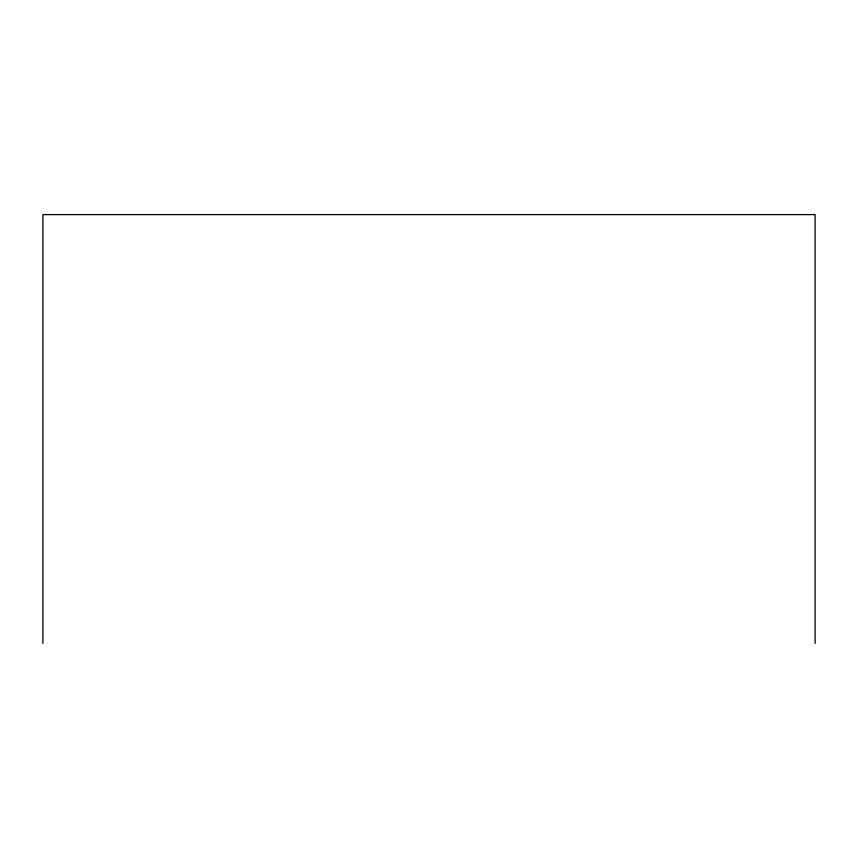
<?xml version="1.0" encoding="UTF-8"?>
<svg xmlns="http://www.w3.org/2000/svg" width="858" height="858" viewBox="0 0 858 858"><rect width="100%" height="100%" fill="white"/><g stroke="black" fill="none" stroke-linecap="round" stroke-linejoin="round"><path stroke-width="1.29" d="M815.1 643.393L815.1 214.607L42.9 214.607L42.9 643.393"/></g></svg>
